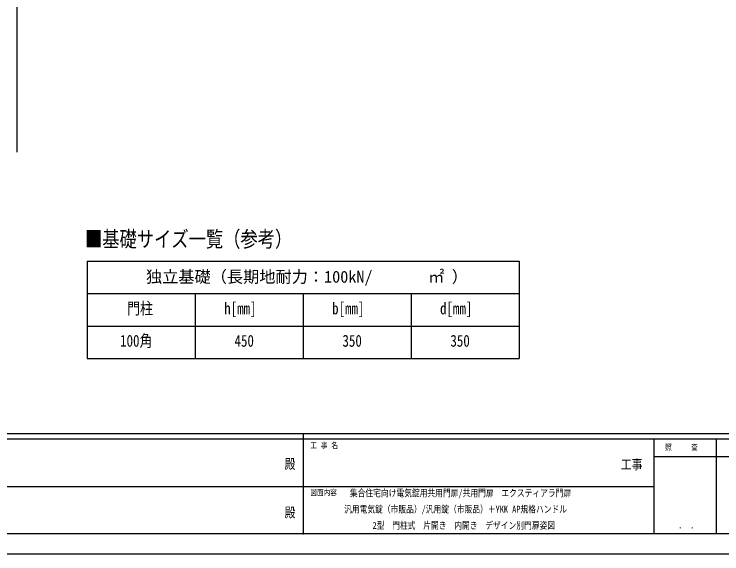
# Model space of a CAD drawing. Units: millimetres, scale not verified. Extents: x -4205 to 4205, y -2970 to 2970.
# Drawn here: x -1076 to 1547, y -2970 to -968 of the extents above; entities that cross this region are included whole.
import ezdxf
from ezdxf.enums import TextEntityAlignment as Align

# ---------------------------------------------------------------- set-up
doc = ezdxf.new("R2010")
doc.units = ezdxf.units.MM
doc.header["$LTSCALE"] = 10
doc.header["$PDMODE"] = 32
doc.header["$PDSIZE"] = 5
for name, color, linetype in [('0-2_USER1', 3, 'Continuous'), ('0-5_YKK_D', 6, 'Continuous'), ('0-6_YKK_ZWAK', 7, 'Continuous')]:
    doc.layers.add(name, color=color, linetype=linetype)
doc.styles.add('ＭＳ ゴシック', font='')
doc.styles.get('ＭＳ ゴシック').set_extended_font_data('MS Gothic')

msp = doc.modelspace()

# ---------------------------------------------------------------- linework, layer by layer
at = {"layer": '0-2_USER1'}
for p, q in [((-804.98, -1885), (795.02, -1885)), ((-804.98, -1885), (-804.98, -2245)), ((795.02, -1885), (795.02, -2245)), ((-804.98, -2005), (795.02, -2005)), ((-404.98, -2005), (-404.98, -2245)), ((-4.98, -2005), (-4.98, -2245)), ((395.02, -2005), (395.02, -2245)), ((-804.98, -2125), (795.02, -2125)), ((-804.98, -2245), (795.02, -2245))]:
    msp.add_line(p, q, dxfattribs=at)
at = {"layer": '0-5_YKK_D'}
msp.add_lwpolyline([(-1065.83, -227.67), (-1065.83, -327.67), (-1065.83, -1480.67)], dxfattribs=at)
at = {"layer": '0-6_YKK_ZWAK'}
for p, q in [((3895.02, -2525), (-3904.98, -2525)), ((-4.98, -2525), (-4.98, -2895)), ((-4.98, -2545), (-1304.98, -2545)), ((1295.02, -2545), (-4.98, -2545)), ((1525.02, -2545), (1525.02, -2895)), ((1985.02, -2610), (1295.02, -2610)), ((-1297.48, -2720), (-4.98, -2720)), ((-4.98, -2720), (1295.02, -2720)), ((-1304.98, -2895), (-4.98, -2895)), ((-4.98, -2895), (1295.02, -2895)), ((1295.02, -2895), (1985.02, -2895))]:
    msp.add_line(p, q, dxfattribs=at)
msp.add_lwpolyline([(-4205, -2970), (4205, -2970), (4205, 2970), (-4205, 2970)], close=True, dxfattribs=at)
msp.add_lwpolyline([(1985.02, -2545), (1295.02, -2545), (1295.02, -2895)], dxfattribs=at)
msp.add_point((-4.98, -2895), dxfattribs=at)

# ---------------------------------------------------------------- texts
at = {"layer": '0-2_USER1', "style": 'ＭＳ ゴシック', "width": 0.8}
for s, height, p in [('■基礎サイズ一覧（参考）', 58.65, (-813.51, -1849.42)), ('門柱', 43.99, (-657.78, -2095)), ('h[mm]', 43.99, (-297.78, -2095)), ('b[mm]', 43.99, (102.22, -2095)), ('d[mm]', 43.99, (502.22, -2095)), ('100角', 43.99, (-683.38, -2215)), ('450', 43.99, (-259.38, -2215)), ('350', 43.99, (140.62, -2215)), ('350', 43.99, (540.62, -2215)), ('集合住宅向け電気錠用共用門扉/共用門扉\u3000エクスティアラ門扉', 25.66, (168.09, -2765)), ('汎用電気錠（市販品）/汎用錠（市販品）＋YKK AP規格ハンドル', 25.66, (146.62, -2825)), ('2型\u3000門柱式\u3000片開き\u3000内開き\u3000デザイン別門扉姿図', 25.66, (252.09, -2885))]:
    msp.add_text(s, height=height, dxfattribs=at).set_placement(p, align=Align.BOTTOM_LEFT)
at = {"layer": '0-2_USER1', "style": 'ＭＳ ゴシック'}
for s, p in [('独立基礎（長期地耐力：100kN/', (-587.55, -1977.52)), ('㎡', (458.34, -1977.52)), ('）', (545.61, -1977.52))]:
    msp.add_text(s, height=43.99, dxfattribs=at).set_placement(p, align=Align.BOTTOM_LEFT)
at = {"layer": '0-6_YKK_ZWAK', "style": 'ＭＳ ゴシック', "width": 0.8}
for s, height, p in [('工 事 名', 21.99, (21.27, -2585)), ('照     査', 21.99, (1336.42, -2592.5)), ('殿', 36.66, (-73.67, -2665.83)), ('工事', 36.66, (1172.33, -2667.46)), ('図面内容', 21.99, (21.27, -2760)), ('殿', 36.66, (-73.67, -2845.83)), ('． ．', 25.92, (1385, -2884.35))]:
    msp.add_text(s, height=height, dxfattribs=at).set_placement(p, align=Align.BOTTOM_LEFT)

doc.saveas('drawing.dxf')
